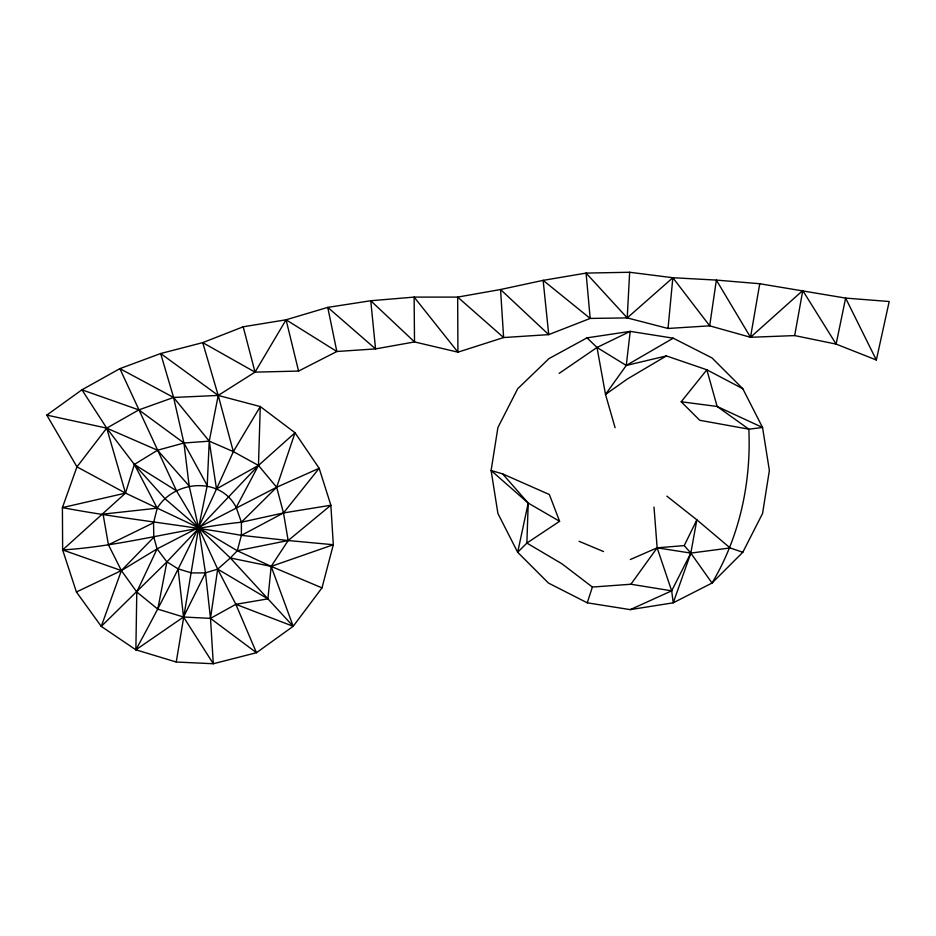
<?xml version="1.0" encoding="UTF-8"?>
<svg xmlns="http://www.w3.org/2000/svg" width="936" height="936" viewBox="0 0 936 936"><rect width="100%" height="100%" fill="white"/><g stroke="black" fill="none" stroke-linecap="round" stroke-linejoin="round"><path stroke-width="1.4" d="M135.872 649.818C171.206 585.199 203.615 518.989 233.345 451.608L218.217 395.437L202.726 342.623L255.037 372.13L298.572 371.077L336.843 351.503L375.547 348.906L414.519 341.933L457.926 352.17L503.626 337.545L548.73 334.62L590.183 318.427L627.225 317.912L668.023 328.466L709.687 325.833L750.508 337.288L794.687 335.591L836.117 344.097L876.342 359.997L889.2 301.509L845.629 298.093L759.751 283.737L716.356 280.086L672.855 277.723L629.647 272.259L586.088 273.09L543.137 280.355L500.549 289.516L457.669 297.098L414.121 297.098L370.75 300.737L327.764 307.382L286.077 319.784L243.196 326.793L202.726 342.623L160.664 353.527L173.593 397.461L183.936 443.009L189.177 485.983L198.607 527.74L205.464 572.879L183.526 617.011L135.872 649.818L136.785 591.985L157.096 548.882L276.658 487.258L319.153 468.281L330.864 505.229L333.31 544.729L321.984 587.878L293.19 626.301L256.464 652.72L213.303 663.741L176.249 662.009L135.872 649.818L101.263 626.383L76.413 591.985L62.642 549.935L62.408 507.616L76.951 466.853L106.716 428.126L138.821 409.909L173.593 397.461L218.217 395.437L260.278 406.563L295.027 432.748L319.153 468.281L283.491 512.951L241.394 535.357C181.935 524.768 121.82 518.813 62.408 507.616L125.506 493.108L198.607 527.74L237.288 550.742L271.171 566.397L321.984 587.878M236.2 507.464C220.498 476.26 174.19 480.332 157.225 508.178L153.562 522.779L153.796 537.241L157.096 548.882L166.9 561.857L178.086 568.877L191.506 572.937L205.464 572.879L217.69 569.135L230.338 557.973L237.288 550.742L241.394 535.357L241.394 522.206L236.2 507.464L258.465 465.449L260.278 406.563L233.345 451.608L209.243 441.16L173.593 397.461L119.878 368.644L81.935 389.809L46.8 415.104L76.951 466.853L125.506 493.108L134.363 464.443L157.541 450.228L183.936 443.009L209.243 441.16L218.217 395.437L255.037 372.13L286.077 319.784L336.843 351.503L327.764 307.382L375.547 348.906L370.75 300.737L414.519 341.933L414.121 297.098L457.926 352.17L457.669 297.098L503.626 337.545L500.549 289.516L548.73 334.62L543.137 280.355L590.183 318.427L586.088 273.09L627.225 317.912L672.855 277.723L709.687 325.833L716.356 280.086L750.508 337.288L802.76 290.546L836.117 344.097L845.629 298.093L876.342 359.997M528.22 503.077L526.874 543.067L517.678 552.275L548.461 583.058L587.246 602.819L630.232 609.628L673.23 602.819L712.015 583.058L742.798 552.275L762.559 513.49L769.369 470.504L762.559 427.506L742.798 388.721L712.015 357.938L673.23 338.177L630.232 331.367L587.024 337.849L549.011 358.582L517.713 388.732L497.917 427.506L491.107 470.504L497.917 513.49L517.678 552.275L528.22 503.077L502.62 473.885L491.107 470.504L528.22 503.077L559.599 521.293L526.874 543.067L562.126 563.928L592.383 587.059L630.899 584.24L671.674 590.838L690.815 553.094L696.852 519.819L666.841 496.127M207.219 485.538L209.243 441.16L216.485 488.908L258.465 465.449L295.027 432.748L276.658 487.258L241.394 522.206C181.338 528.489 123.096 546.226 62.642 549.935L125.506 493.108L106.716 428.126L81.935 389.809L138.821 409.909L183.936 443.009L207.219 485.538L198.607 527.74L176.249 662.009M627.225 317.912L629.647 272.259M668.023 328.466L672.855 277.723M218.217 395.437L160.664 353.527L119.878 368.644L176.483 490.803L198.607 527.74L217.69 569.135L235.849 604.317L293.19 626.301L267.918 598.865L271.171 566.397L288.159 540.528L330.864 505.229L283.491 512.951L241.394 522.206M615.092 427.705L605.51 394.442L626.266 365.45L630.232 331.367L597.004 347.478L559.155 373.382M750.508 337.288L759.751 283.737M794.687 335.591L802.76 290.546M230.338 557.973L267.918 598.865L235.849 604.317L210.483 618.38L183.526 617.011L157.786 609.137L166.9 561.857L258.465 465.449L276.658 487.258L283.491 512.951L288.159 540.528L333.31 544.729L271.171 566.397L230.338 557.973L198.607 527.74L165.204 498.9L134.363 464.443L106.716 428.126L46.8 415.104M630.349 559.517L657.142 547.829L684.251 545.594L690.815 553.094L712.015 583.058C739.534 536.995 751.304 482.543 748.847 429.168L717.128 406.47L681.197 401.766L706.855 369.79L742.798 388.721M587.246 602.819L592.383 587.059M742.798 552.275L730.127 547.946L690.815 553.094L673.23 602.819L671.674 590.838L657.142 547.829L654.007 507.066M153.796 537.241L121.387 570.586L101.263 626.383L166.9 561.857M684.251 545.594L696.852 519.819L730.127 547.946M630.899 584.24L657.142 547.829L690.815 553.094M76.413 591.985L121.387 570.586L157.096 548.882M681.197 401.766L699.742 420.287L748.847 429.168L762.559 427.506L717.128 406.47L706.855 369.79L666.373 355.926L627.342 379.021L605.51 394.442L597.004 347.478L587.024 337.849M597.004 347.478L626.266 365.45L673.23 338.177M157.786 609.137L136.785 591.985L121.387 570.586L108.436 544.799L153.562 522.779M630.232 609.628L671.674 590.838M626.266 365.45L666.373 355.926M237.288 550.742L288.159 540.528L241.394 535.357M62.642 549.935L121.387 570.586M579.056 541.3L603.556 551.561M106.716 428.126L157.541 450.228L189.177 485.983M502.62 473.885L549.362 494.536L559.599 521.293M233.345 451.608L258.465 465.449M267.918 598.865L217.69 569.135L210.483 618.38L213.303 663.741L183.526 617.011L178.086 568.877M176.483 490.803L134.363 464.443L157.225 508.178L103.065 514.121L108.436 544.799M235.849 604.317L256.464 652.72L210.483 618.38L205.464 572.879M271.171 566.397L293.19 626.301M243.196 326.793L255.037 372.13M286.077 319.784L298.572 371.077"/></g></svg>
